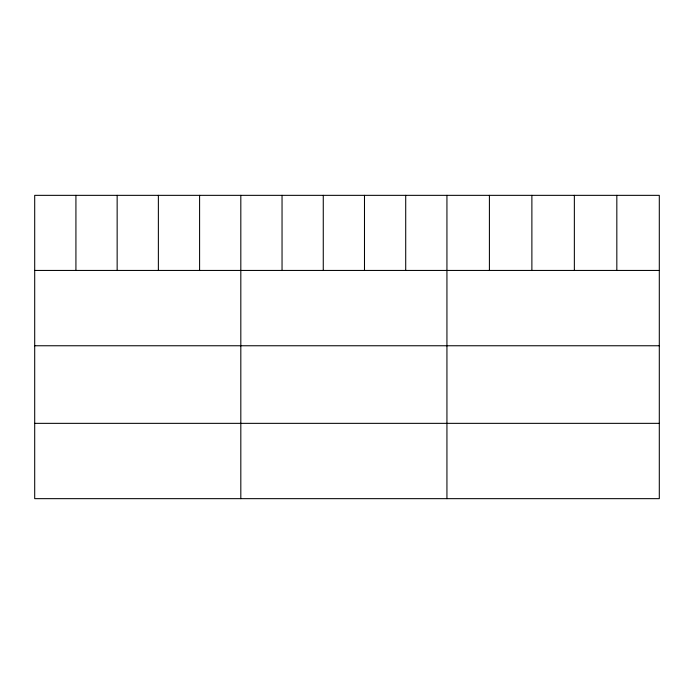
<?xml version="1.0" encoding="UTF-8"?>
<svg xmlns="http://www.w3.org/2000/svg" width="694" height="694" viewBox="0 0 694 694"><rect width="100%" height="100%" fill="white"/><g stroke="black" fill="none" stroke-linecap="round" stroke-linejoin="round"><path stroke-width="1.04" d="M659.3 270.443L659.3 498.656L34.7 498.656L34.7 195.344L659.3 195.344L659.3 270.443L34.7 270.443M34.7 345.759L659.3 345.759M34.7 423.349L659.3 423.349M616.827 195.344L616.827 270.443M574.354 195.344L574.354 270.443M531.882 195.344L531.882 270.443M489.409 195.344L489.409 270.443M446.936 195.344L446.936 498.656M405.712 195.344L405.712 270.443M364.489 195.344L364.489 270.443M323.265 195.344L323.265 270.443M282.042 195.344L282.042 270.443M240.818 195.344L240.818 498.656M199.594 195.344L199.594 270.443M158.371 195.344L158.371 270.443M117.147 195.344L117.147 270.443M75.924 195.344L75.924 270.443"/></g></svg>
